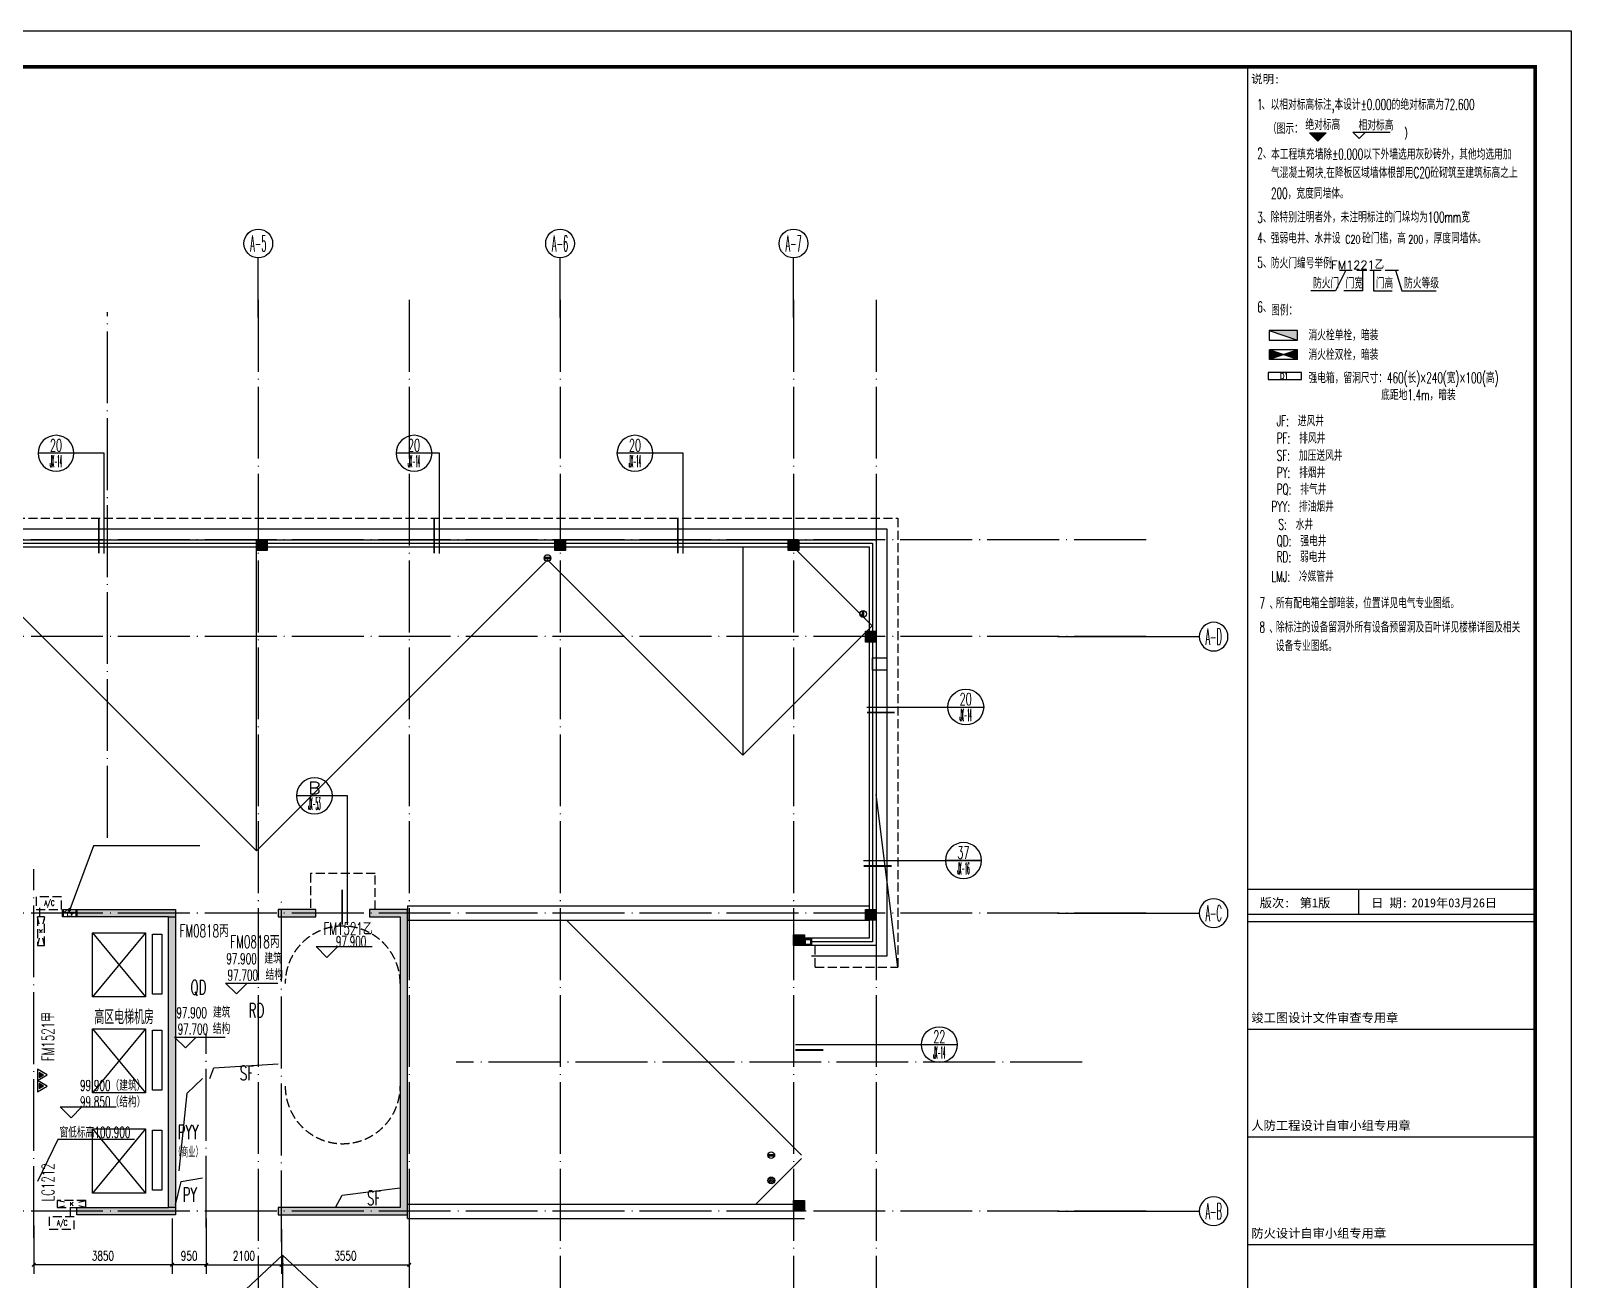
# Model space of a CAD drawing. Extents: x 1980812 to 2578970, y -669191 to 284498.
# Drawn here: x 2022034 to 2064912, y -449112 to -414320 of the extents above; entities that cross this region are included whole.
import ezdxf
from ezdxf.enums import TextEntityAlignment as Align

# ---------------------------------------------------------------- set-up
doc = ezdxf.new("R2010")
doc.units = 0
doc.header["$LTSCALE"] = 1000
doc.header["$MEASUREMENT"] = 0
for name, pattern in [('CONTINOUS', [0]), ('DASH', [0.35, 0.25, -0.1]), ('DOTE', [2.42, 2, -0.2, 0.02, -0.2])]:
    doc.linetypes.add(name, pattern=pattern)
for name, color, linetype in [('&公共文字', 7, 'Continuous'), ('0-立面(轮廓)', 63, 'CONTINOUS'), ('ACS_COM', 7, 'Continuous'), ('AXIS', 3, 'Continuous'), ('AXIS_TEXT', 7, 'Continuous'), ('COLU', 6, 'Continuous'), ('COLU_HATCH', 251, 'Continuous'), ('DIM_ELEV', 3, 'Continuous'), ('DIM_SYMB', 3, 'Continuous'), ('dote', 1, 'DOTE'), ('DQ-L', 2, 'Continuous'), ('DQ2', 2, 'Continuous'), ('EQUIP_地漏', 255, 'Continuous'), ('EQUIP_消火栓', 255, 'Continuous'), ('EQUIP_设备', 102, 'Continuous'), ('EQUIP_雨水斗', 255, 'Continuous'), ('GPSKC', 3, 'Continuous'), ('KT', 11, 'DASH'), ('PUB_DIM', 3, 'Continuous'), ('PUB_TEXT', 7, 'Continuous'), ('STAIR', 2, 'Continuous'), ('TK', 1, 'Continuous'), ('VALVE_喷淋', 255, 'Continuous'), ('VPIPE-雨水', 140, 'Continuous'), ('WALL', 4, 'Continuous'), ('WINDOW', 2, 'Continuous'), ('公共文字', 7, 'Continuous'), ('屋顶柱', 5, 'Continuous'), ('房间名称', 7, 'Continuous'), ('排水', 140, 'Continuous'), ('水1', 6, 'Continuous'), ('百叶', 3, 'Continuous'), ('看线', 66, 'Continuous'), ('空线', 3, 'Continuous'), ('节点', 3, 'Continuous'), ('详细尺寸', 11, 'Continuous'), ('详细标注', 231, 'Continuous'), ('门窗编号', 56, 'Continuous')]:
    doc.layers.add(name, color=color, linetype=linetype)
doc.layers.add('kon', color=40, linetype='Continuous', lineweight=5)
doc.layers.add('暖通-空调-设备', color=150, linetype='Continuous', lineweight=35)
doc.styles.add('-WHFSROMANS', font='ROMANS.shx', dxfattribs={"width": 0.6, "bigfont": 'WHFS.shx'})
doc.styles.add('_HZTXT', font='TXT', dxfattribs={"width": 0.7, "bigfont": 'HZTXT'})
doc.styles.add('_HZTXTW', font='txtw.shx', dxfattribs={"width": 0.7, "bigfont": 'hztxtw.shx'})
doc.styles.add('_ROMANC', font='ROMANC', dxfattribs={"width": 0.6})
doc.styles.add('_TCH_AXIS', font='COMPLEX', dxfattribs={"bigfont": 'GBCBIG'})
doc.styles.add('_TCH_DIM_T3', font='SIMPLEX', dxfattribs={"width": 0.705882, "bigfont": 'GBCBIG'})
doc.styles.add('COMP', font='COMPLEX.shx', dxfattribs={"bigfont": 'hztxt'})
doc.styles.add('COMPLEX', font='COMPLEX')
doc.styles.add('D8', font='txtw.shx', dxfattribs={"width": 0.7, "bigfont": 'hztxtw.shx'})
doc.styles.add('DIM_FONT', font='SIMPLEX', dxfattribs={"width": 0.7, "bigfont": 'GBCBIG'})
doc.styles.add('HZTXTW', font='txtw.shx', dxfattribs={"width": 0.6, "bigfont": 'hztxtw.shx'})
doc.styles.add('SONGTI', font='NSimSun.ttf', dxfattribs={"width": 1.1})
doc.dimstyles.new('_TCH_ARCH&&100', dxfattribs={"dimtxt": 255, "dimasz": 100, "dimexe": 250, "dimexo": 300, "dimgap": 122.5, "dimtad": 1, "dimdec": 0, "dimzin": 0, "dimdsep": 46, "dimtxsty": '_TCH_DIM_T3', "dimblk": 'ARCHTICK', "dimcen": 0.09, "dimclrt": 7, "dimazin": 2, "dimtfac": 1, "dimtdec": 0, "dimtix": 1, "dimtmove": 2, "dimatfit": 3, "dimfxl": 1, "dimtolj": 1, "dimtzin": 0, "dimarcsym": 0})

# ---------------------------------------------------------------- blocks, each defined once
blk = doc.blocks.new('_ArchTick')
at = {"color": 0, "linetype": 'ByBlock', "const_width": 0.4}
blk.add_lwpolyline([(-0.5, -0.5), (0.5, 0.5)], dxfattribs=at)
blk = doc.blocks.new('*D86')
at = {"layer": 'Defpoints', "color": 0, "transparency": 16777216}
for p in [(2025967, -447091), (2026917, -447091), (2025967, -448684)]:
    blk.add_point(p, dxfattribs=at)
at = {"layer": '详细标注', "color": 0, "lineweight": -2, "transparency": 16777216}
for p, q in [((2025967, -447391), (2025967, -448934)), ((2026917, -447391), (2026917, -448934)), ((2026917, -448684), (2025967, -448684))]:
    blk.add_line(p, q, dxfattribs=at)
at = {"layer": '详细标注', "color": 0, "lineweight": -2, "transparency": 16777216, "xscale": 100, "yscale": 100, "zscale": 100}
for p, rotation in [((2025967, -448684), 179.9999999866176), ((2026917, -448684), 359.9999999866177)]:
    blk.add_blockref('_ArchTick', p, dxfattribs=dict(at, rotation=rotation))
at = {"layer": '详细标注', "color": 7, "transparency": 16777216, "insert": (2026442, -448434), "char_height": 255, "attachment_point": 5, "rotation": 360, "style": '_TCH_DIM_T3'}
blk.add_mtext('\\A1;950', dxfattribs=at)
blk = doc.blocks.new('*D87')
at = {"layer": 'Defpoints', "color": 0, "transparency": 16777216}
for p in [(2029017, -447391), (2032567, -447391), (2032567, -448684)]:
    blk.add_point(p, dxfattribs=at)
at = {"layer": '详细标注', "color": 0, "lineweight": -2, "transparency": 16777216}
for p, q in [((2029017, -447691), (2029017, -448934)), ((2032567, -447691), (2032567, -448934)), ((2029017, -448684), (2032567, -448684))]:
    blk.add_line(p, q, dxfattribs=at)
at = {"layer": '详细标注', "color": 0, "lineweight": -2, "transparency": 16777216, "xscale": 100, "yscale": 100, "zscale": 100, "rotation": 180}
blk.add_blockref('_ArchTick', (2029017, -448684), dxfattribs=at)
at = {"layer": '详细标注', "color": 0, "lineweight": -2, "transparency": 16777216, "xscale": 100, "yscale": 100, "zscale": 100}
blk.add_blockref('_ArchTick', (2032567, -448684), dxfattribs=at)
at = {"layer": '详细标注', "color": 7, "transparency": 16777216, "insert": (2030792, -448434), "char_height": 255, "attachment_point": 5, "style": '_TCH_DIM_T3'}
blk.add_mtext('\\A1;3550', dxfattribs=at)
blk = doc.blocks.new('*D88')
at = {"layer": 'Defpoints', "color": 0, "transparency": 16777216}
for p in [(2022117, -447291), (2025967, -447291), (2022117, -448684)]:
    blk.add_point(p, dxfattribs=at)
at = {"layer": '详细标注', "color": 0, "lineweight": -2, "transparency": 16777216}
for p, q in [((2022117, -447591), (2022117, -448934)), ((2025967, -447591), (2025967, -448934)), ((2025967, -448684), (2022117, -448684))]:
    blk.add_line(p, q, dxfattribs=at)
at = {"layer": '详细标注', "color": 0, "lineweight": -2, "transparency": 16777216, "xscale": 100, "yscale": 100, "zscale": 100}
for p, rotation in [((2022117, -448684), 180.000000005958), ((2025967, -448684), 5.958034066111395e-09)]:
    blk.add_blockref('_ArchTick', p, dxfattribs=dict(at, rotation=rotation))
at = {"layer": '详细标注', "color": 7, "transparency": 16777216, "insert": (2024042, -448434), "char_height": 255, "attachment_point": 5, "rotation": 0, "style": '_TCH_DIM_T3'}
blk.add_mtext('\\A1;3850', dxfattribs=at)
blk = doc.blocks.new('屋顶平mian')
at = {"layer": '百叶'}
for p, q in [((14050, 3000), (49200, 3000)), ((49200, 3000), (49200, -8900)), ((49200, -8900), (47100, -8900))]:
    blk.add_line(p, q, dxfattribs=at)
for points in [[(14350, 1230), (14350, 2700), (48900, 2700), (48900, -8600), (46900, -8600)], [(14450, 1230), (14450, 2600), (48800, 2600), (48800, -8500), (47100, -8500)], [(14550, 1230), (14550, 2500), (48700, 2500), (48700, -8400), (46900, -8400)]]:
    blk.add_lwpolyline(points, dxfattribs=at)
for points in [[(46900, -8400), (47100, -8400), (47100, -8600), (46900, -8600)], [(46930, -8430), (47070, -8430), (47070, -8570), (46930, -8570)]]:
    blk.add_lwpolyline(points, close=True, dxfattribs=at)
at = {"layer": '看线', "color": 2, "linetype": 'DASH'}
for p, q in [((13750, 3300), (49500, 3300)), ((49500, 3300), (49500, -9200)), ((47200, -9200), (47200, -8600)), ((47200, -9200), (49500, -9200))]:
    blk.add_line(p, q, dxfattribs=at)
blk = doc.blocks.new('_index')
blk.add_line((-0.5, 0), (0.5, 0))
blk.add_circle((0, 0), 0.5)
at = {"style": 'COMP'}
for tag, width, p, p2 in [('1', 2.333333, (-0.17, 0.05), (0.17, 0.05)), ('-', 1.166667, (-0.17, -0.39), (0.17, -0.39))]:
    blk.add_attdef(tag, text='', height=0.34, dxfattribs=dict(at, width=width)).set_placement(p, p2, align=Align.FIT)
blk = doc.blocks.new('A$C633B0154')
at = {"layer": 'COLU_HATCH'}
h = blk.add_hatch(color=256, dxfattribs=at)
h.dxf.hatch_style = 1
h.paths.add_polyline_path([(850, -8300), (850, -8100), (200, -8100), (200, -8100), (0, -8100), (0, 0), (200, 0), (200, 0), (3400, 0), (3400, 200), (-200, 200), (-200, -8300)])
h.paths.add_polyline_path([(2350, -8100), (2350, -8300), (3350, -8300), (3350, -8100)])
h = blk.add_hatch(color=256, dxfattribs=at)
h.dxf.hatch_style = 1
h.paths.add_polyline_path([(7800, 200), (7800, 0), (10500, 0), (10500, 200)])
h = blk.add_hatch(color=256, dxfattribs=at)
h.dxf.hatch_style = 1
h.paths.add_polyline_path([(15900, 200), (18650, 200), (18650, -8300), (15900, -8300), (15900, -8100), (18450, -8100), (18450, 0), (15900, 0)])
h = blk.add_hatch(color=256, dxfattribs=at)
h.dxf.hatch_style = 1
h.paths.add_polyline_path([(22550, 0), (22550, 200), (21500, 200), (21500, 0)])
h.paths.add_polyline_path([(24050, 200), (24050, 0), (24700, 0), (24700, 0), (24900, 0), (24900, -8100), (24700, -8100), (24700, -8100), (21500, -8100), (21500, -8300), (25100, -8300), (25100, 200)])
h = blk.add_hatch(color=256, dxfattribs=at)
h.dxf.hatch_style = 1
h.paths.add_polyline_path([(7800, -8100), (7800, -8300), (10500, -8300), (10500, -8100)])
at = {"layer": 'COLU'}
for points in [[(850, -8100), (200, -8100), (200, -8100), (0, -8100), (0, 0), (200, 0), (200, 0), (3400, 0), (3400, 200), (-200, 200), (-200, -8300), (850, -8300), (850, -8100)], [(22550, 200), (21500, 200), (21500, 0), (22550, 0), (22550, 200)], [(24050, 0), (24700, 0), (24700, 0), (24900, 0), (24900, -8100), (24700, -8100), (24700, -8100), (21500, -8100), (21500, -8300), (25100, -8300), (25100, 200), (24050, 200), (24050, 0)], [(2350, -8300), (3350, -8300), (3350, -8100), (2350, -8100), (2350, -8300)]]:
    blk.add_lwpolyline(points, dxfattribs=at)
for points in [[(7800, 200), (7800, 0), (10500, 0), (10500, 200)], [(7800, 200), (7800, 0), (10500, 0), (10500, 200)], [(15900, 200), (18650, 200), (18650, -8300), (15900, -8300), (15900, -8100), (18450, -8100), (18450, 0), (15900, 0)], [(15900, 200), (18650, 200), (18650, -8300), (15900, -8300), (15900, -8100), (18450, -8100), (18450, 0), (15900, 0)], [(18650, 0), (18650, -8100), (18450, -8100), (18450, 0)], [(18650, 0), (18650, -8100), (18450, -8100), (18450, 0)], [(7800, -8100), (7800, -8300), (10500, -8300), (10500, -8100)], [(7800, -8100), (7800, -8300), (10500, -8300), (10500, -8100)]]:
    blk.add_lwpolyline(points, close=True, dxfattribs=at)
blk = doc.blocks.new('*D84')
at = {"layer": 'Defpoints', "color": 0, "transparency": 16777216}
for p in [(2026917, -447391), (2029017, -447391), (2029017, -448684)]:
    blk.add_point(p, dxfattribs=at)
at = {"layer": '详细标注', "color": 0, "lineweight": -2, "transparency": 16777216}
for p, q in [((2026917, -447691), (2026917, -448934)), ((2029017, -447691), (2029017, -448934)), ((2026917, -448684), (2029017, -448684))]:
    blk.add_line(p, q, dxfattribs=at)
at = {"layer": '详细标注', "color": 0, "lineweight": -2, "transparency": 16777216, "xscale": 100, "yscale": 100, "zscale": 100, "rotation": 180}
blk.add_blockref('_ArchTick', (2026917, -448684), dxfattribs=at)
at = {"layer": '详细标注', "color": 0, "lineweight": -2, "transparency": 16777216, "xscale": 100, "yscale": 100, "zscale": 100}
blk.add_blockref('_ArchTick', (2029017, -448684), dxfattribs=at)
at = {"layer": '详细标注', "color": 7, "transparency": 16777216, "insert": (2027967, -448434), "char_height": 255, "attachment_point": 5, "style": '_TCH_DIM_T3'}
blk.add_mtext('\\A1;2100', dxfattribs=at)
blk = doc.blocks.new('A$C2F655D11')
at = {"layer": 'GPSKC', "color": 1, "linetype": 'Continuous'}
for p, q in [((0, 0), (700, 240)), ((0, 240), (700, 0)), ((0, 240), (0, 0)), ((0, 240), (700, 240)), ((700, 240), (700, 0)), ((0, 0), (700, 0))]:
    blk.add_line(p, q, dxfattribs=at)
for points in [[(0, 240), (350, 120), (0, 0)], [(700, 240), (350, 120), (700, 0)]]:
    blk.add_solid(points, dxfattribs=at)
blk = doc.blocks.new('A$C4BB60620')
at = {"rotation": 151.0000000006254}
blk.add_blockref('A$C2F655D11', (729, 210), dxfattribs=at)
blk = doc.blocks.new('AUDIT_I_080527205251-1')
at = {"layer": '水1', "linetype": 'Continuous', "xscale": 2.185937503893495, "yscale": 2.185937503893495, "zscale": 2.185937503893495, "rotation": 29.00000005749169}
blk.add_blockref('A$C4BB60620', (845, 17239), dxfattribs=at)
blk = doc.blocks.new('DQ-EL-D1')
at = {"layer": 'DQ2'}
blk.add_lwpolyline([(-230, -50), (230, -50), (230, 50), (-230, 50)], close=True, dxfattribs=at)
at = {"layer": 'DQ2', "style": 'D8', "width": 0.7}
blk.add_text('D1', height=80, dxfattribs=at).set_placement((-8, 0), align=Align.MIDDLE)
blk = doc.blocks.new('平面说明0825')
at = {"layer": 'PUB_DIM'}
blk.add_hatch(color=256, dxfattribs=at).paths.add_polyline_path([(115946555, 22714662), (115946062, 22715155), (115947048, 22715155)])
at = {"layer": '&公共文字'}
for p, q in [((115945351, 22703408), (115943676, 22703408)), ((115943676, 22703408), (115943676, 22702833)), ((115943676, 22703408), (115945351, 22702833)), ((115943676, 22702833), (115945351, 22702833)), ((115945351, 22702833), (115945351, 22703408))]:
    blk.add_line(p, q, dxfattribs=at)
blk.add_solid([(115943676, 22703408, 0), (115945351, 22703408, 0), (115943676, 22703408, 0), (115945351, 22702833, 0)], dxfattribs=at)
at = {"layer": 'PUB_DIM'}
for p, q in [((115946555, 22714662), (115946062, 22715155)), ((115946062, 22715155), (115947048, 22715155)), ((115946555, 22714662), (115947048, 22715155)), ((115948644, 22715194), (115950861, 22715194)), ((115949013, 22714824), (115948644, 22715194)), ((115949013, 22714824), (115949383, 22715194))]:
    blk.add_line(p, q, dxfattribs=at)
at = {"layer": 'PUB_TEXT'}
blk.add_lwpolyline([(115942407, 22718483), (115942407, 22719083), (115943007, 22719083)], dxfattribs=at)
at = {"layer": '公共文字'}
for p, q in [((115947850, 22707003), (115948599, 22707003)), ((115948873, 22707003), (115949476, 22707003)), ((115949646, 22707003), (115950314, 22707003)), ((115950554, 22707003), (115951351, 22707003))]:
    blk.add_line(p, q, dxfattribs=at)
for points in [[(115948224, 22707003), (115947617, 22705771), (115946139, 22705771)], [(115949208, 22707003), (115949208, 22705771), (115948113, 22705771)], [(115949872, 22707003), (115949872, 22705771), (115950967, 22705771)], [(115951178, 22707003), (115951546, 22705771), (115953587, 22705771)]]:
    blk.add_lwpolyline(points, dxfattribs=at)
at = {"layer": '&公共文字', "xscale": 1.095111111140189, "yscale": 1.095111111140189, "zscale": 1.095111111140189}
blk.add_blockref('AUDIT_I_080527205251-1', (115943153, 22682100), dxfattribs=at)
at = {"layer": 'DQ-L', "xscale": 4.266666666666667, "yscale": 4.266666666666667, "zscale": 4.266666666666667}
blk.add_blockref('DQ-EL-D1', (115944603, 22700708), dxfattribs=at)
at = {"layer": '&公共文字'}
for s, height, style, width, p in [(')', 493, '_HZTXTW', 0.7, (115951695, 22714919)), ('C20', 492.8, '_HZTXTW', 0.7, (115948193, 22708581)), ('200', 492.8, '_HZTXTW', 0.7, (115951934, 22708581)), (':', 616, '_HZTXT', 0.8, (115947217, 22707106))]:
    blk.add_text(s, height=height, dxfattribs=dict(at, style=style, width=width)).set_placement(p)
at = {"layer": 'PUB_TEXT', "style": 'HZTXTW', "width": 0.6}
for s, p in [('1', (115942953, 22716519)), ('、', (115943216, 22716519)), ('以相对标高标注,本设计%%P0.000的绝对标高为72.600', (115943756, 22716519)), ('（图示：', (115943599, 22715095)), ('绝对标高', (115945823, 22715321)), ('相对标高', (115948979, 22715297)), ('2', (115942965, 22713619)), ('、', (115943293, 22713619)), ('本工程填充墙除%%P0.000以下外墙选用灰砂砖外，其他均选用加', (115943782, 22713565)), ('气混凝土砌块.在降板区域墙体根部用C20砼砌筑至建筑标高之上', (115943782, 22712470)), ('200，宽度同墙体。', (115943782, 22711243)), ('3', (115942965, 22709811)), ('、', (115943293, 22709811)), ('除特别注明者外，未注明标注的门垛均为100mm宽', (115943768, 22709828)), ('4', (115942965, 22708603)), ('强弱电井、水井设', (115943768, 22708581)), ('砼门槛，高', (115949195, 22708581)), ('，厚度同墙体。', (115952919, 22708581)), ('、', (115943293, 22708603)), ('5', (115942965, 22707126)), ('、', (115943293, 22707126)), ('防火门编号举例', (115943768, 22707106)), ('防火门', (115946276, 22705908)), ('门宽', (115948210, 22705908)), ('门高', (115950006, 22705908)), ('防火等级', (115951683, 22705908)), ('6', (115942965, 22704489)), ('、', (115943293, 22704489)), ('图例：', (115943788, 22704298)), ('消火栓单栓，暗装', (115946006, 22702822)), ('消火栓双栓，暗装', (115946006, 22701664)), ('强电箱，留洞尺寸：460(长)×240(宽)×100(高)', (115946006, 22700281)), ('底距地1.4m，暗装', (115950323, 22699271)), ('JF:  进风井', (115944120, 22697726)), ('PF:  排风井', (115944120, 22696696)), ('SF:  加压送风井', (115944120, 22695669)), ('PY:  排烟井', (115944120, 22694655)), ('PQ:  排气井', (115944120, 22693663)), ('PYY:  排油烟井', (115943810, 22692640)), (' S:  水井', (115943960, 22691571)), ('QD:  强电井', (115944120, 22690593)), ('RD:  弱电井', (115944120, 22689646)), ('LMJ:  冷媒管井', (115943810, 22688483)), ('7', (115943101, 22686905)), ('、', (115943692, 22686856)), ('所有配电箱全部暗装，位置详见电气专业图纸。', (115944070, 22686905)), ('除标注的设备留洞外所有设备预留洞及百叶详见楼梯详图及相关', (115944070, 22685470)), ('8', (115943101, 22685470)), ('、', (115943670, 22685428)), ('设备专业图纸。', (115944070, 22684363))]:
    blk.add_text(s, height=640, dxfattribs=at).set_placement(p)
at = {"layer": 'TK', "style": 'SONGTI'}
blk.add_text('说明:', height=500, dxfattribs=at).set_placement((115942602, 22718100))
at = {"layer": '公共文字', "style": 'HZTXTW'}
blk.add_text(' FM1221乙', height=492.8, dxfattribs=at).set_placement((115947018, 22707063))
blk = doc.blocks.new('灭火器')
at = {"layer": 'VALVE_喷淋'}
for points in [[(-87, 50), (-156, 170), (-225, 50)], [(225, 50), (156, 170), (87, 50)]]:
    blk.add_hatch(color=8, dxfattribs=at).paths.add_polyline_path(points)
at = {"layer": 'EQUIP_消火栓'}
for p, q in [((-156, 270), (-312, 0)), ((-156, 170), (-225, 50)), ((-225, 50), (-87, 50)), ((0, 0), (-156, 270)), ((-87, 50), (-156, 170)), ((156, 270), (0, 0)), ((0, 0), (312, 0)), ((156, 170), (87, 50)), ((87, 50), (225, 50)), ((312, 0), (156, 270)), ((225, 50), (156, 170)), ((-312, 0), (0, 0))]:
    blk.add_line(p, q, dxfattribs=at)
blk = doc.blocks.new('$TwtSys$00000139')
at = {"color": 7}
for p, q in [((-19, 92, 0), (-19, -92, 0)), ((19, 92, 0), (19, -92, 0))]:
    blk.add_line(p, q, dxfattribs=at)
blk.add_circle((0, 0, 0), 93.8)
blk = doc.blocks.new('$TwtSys$00000141')
for p, q in [((-94, 8), (-10, 92)), ((-94, 8), (-10, 92)), ((-87, -35), (35, 87)), ((-87, -35), (35, 87)), ((-66, -66), (66, 66)), ((-66, -66), (66, 66)), ((-32, -87), (88, 33)), ((-32, -87), (88, 33)), ((11, -92), (92, -11)), ((11, -92), (92, -11))]:
    blk.add_line(p, q)
blk.add_circle((0, 0), 94)
blk.add_circle((0, 0), 94)
blk = doc.blocks.new('A$C5E1E5499')
at = {"layer": 'EQUIP_设备', "color": 255}
blk.add_lwpolyline([(49200, -589), (49200, -938), (48800, -938), (48800, -589)], close=True, dxfattribs=at)
at = {"layer": 'EQUIP_地漏'}
blk.add_blockref('$TwtSys$00000141', (45980, -15143), dxfattribs=at)
at = {"layer": 'EQUIP_消火栓', "rotation": 270}
blk.add_blockref('灭火器', (25550, -12360), dxfattribs=at)
at = {"layer": 'EQUIP_雨水斗'}
for p, rotation in [((39751, 2187), 269.9999772101841), ((48538, 633), 179.999977210184), ((45979, -14438), 90)]:
    blk.add_blockref('$TwtSys$00000139', p, dxfattribs=dict(at, rotation=rotation))
blk = doc.blocks.new('A$C0C451D3D')
at = {"layer": 'ACS_COM'}
blk.add_lwpolyline([(0, 0), (398, 0), (398, -200), (0, -200)], close=True, dxfattribs=at)
at = {"layer": 'kon', "color": 1, "ltscale": 5}
for p, q in [((28, 0), (368, 0)), ((28, -200), (368, -200)), ((30, -200), (30, 0)), ((30, 0), (370, 0)), ((30, -200), (370, -200)), ((200, -70), (200, -96)), ((370, 0), (370, -200))]:
    blk.add_line(p, q, dxfattribs=at)
at = {"layer": 'kon', "color": 1, "ltscale": 5, "flags": 128}
for points in [[(30, -70), (150, -5), (200, -70)], [(370, -70), (250, -136), (200, -70)]]:
    blk.add_lwpolyline(points, close=True, dxfattribs=at)
at = {"layer": 'kon', "color": 1, "ltscale": 5}
blk.add_lwpolyline([(140, -96), (140, -188), (261, -188), (261, -96)], close=True, dxfattribs=at)
blk = doc.blocks.new('A$C3A0D4C3E')
at = {"layer": 'COLU_HATCH'}
h = blk.add_hatch(color=8, dxfattribs=at)
h.dxf.hatch_style = 1
h.paths.add_polyline_path([(31650, 2700), (31950, 2700), (31950, 2400), (31650, 2400)])
h = blk.add_hatch(color=8, dxfattribs=at)
h.dxf.hatch_style = 1
h.paths.add_polyline_path([(39950, 2700), (40250, 2700), (40250, 2400), (39950, 2400)])
h = blk.add_hatch(color=8, dxfattribs=at)
h.dxf.hatch_style = 1
h.paths.add_polyline_path([(46450, 2700), (46750, 2700), (46750, 2400), (46450, 2400)])
h = blk.add_hatch(color=8, dxfattribs=at)
h.dxf.hatch_style = 1
h.paths.add_polyline_path([(48600, 150), (48900, 150), (48900, -150), (48600, -150)])
h = blk.add_hatch(color=8, dxfattribs=at)
h.dxf.hatch_style = 1
h.paths.add_polyline_path([(48600, -7600), (48900, -7600), (48900, -7900), (48600, -7900)])
h = blk.add_hatch(color=8, dxfattribs=at)
h.dxf.hatch_style = 1
h.paths.add_polyline_path([(46600, -8300), (46900, -8300), (46900, -8600), (46600, -8600)])
h = blk.add_hatch(color=8, dxfattribs=at)
h.dxf.hatch_style = 1
h.paths.add_polyline_path([(46600, -15700), (46900, -15700), (46900, -16000), (46600, -16000)])
at = {"layer": '屋顶柱'}
for points in [[(31650, 2700), (31950, 2700), (31950, 2400), (31650, 2400), (31650, 2700)], [(39950, 2700), (40250, 2700), (40250, 2400), (39950, 2400), (39950, 2700)], [(46450, 2700), (46750, 2700), (46750, 2400), (46450, 2400), (46450, 2700)], [(48600, 150), (48900, 150), (48900, -150), (48600, -150), (48600, 150)], [(48600, -7600), (48900, -7600), (48900, -7900), (48600, -7900), (48600, -7600)], [(46600, -8300), (46900, -8300), (46900, -8600), (46600, -8600), (46600, -8300)], [(46600, -15700), (46900, -15700), (46900, -16000), (46600, -16000), (46600, -15700)]]:
    blk.add_lwpolyline(points, dxfattribs=at)
blk = doc.blocks.new('_AXISO')
blk.add_circle((0, 0), 0.5)
at = {"layer": 'AXIS_TEXT', "style": 'COMPLEX', "width": 1.041667}
blk.add_attdef('A', text='', height=0.56, dxfattribs=at).set_placement((-0.25, -0.28), (0.25, -0.28), align=Align.FIT)
blk = doc.blocks.new('A$C7B170064')
at = {"layer": 'KT'}
for p, q in [((50, 724), (0, 925)), ((200, 925), (150, 724)), ((50, 327), (0, 125)), ((200, 125), (150, 327))]:
    blk.add_line(p, q, dxfattribs=at)
blk.add_lwpolyline([(0, 925), (0, 125), (200, 125), (200, 925)], close=True, dxfattribs=at)
at = {"layer": 'KT', "style": '_ROMANC', "oblique": 0, "width": 1.2}
blk.add_text('K', height=100, rotation=90, dxfattribs=at).set_placement((148, 473))
at = {"layer": 'KT', "style": 'DIM_FONT', "oblique": 0, "width": 0.6, "flags": 9}
for tag in ['XSIZE', 'YSIZE']:
    blk.add_attdef(tag, (200, 125), '', height=0.5, rotation=90, dxfattribs=at)
blk = doc.blocks.new('A$C3893296D')
at = {"layer": 'KT', "linetype": 'DASH'}
for p, q in [((900, 300), (200, 300)), ((200, 300), (200, -50)), ((900, -50), (900, 300)), ((200, -50), (900, -50))]:
    blk.add_line(p, q, dxfattribs=at)
at = {"layer": 'KT', "linetype": 'DASH', "style": '-WHFSROMANS', "width": 0.6}
blk.add_text('A/C', height=150.1, rotation=180, dxfattribs=at).set_placement((681, 194, 0))

msp = doc.modelspace()

# ---------------------------------------------------------------- hatches: boundary and pattern name
at = {"layer": 'COLU_HATCH'}
h = msp.add_hatch(color=256, dxfattribs=at)
h.dxf.hatch_style = 1
h.paths.add_polyline_path([(2026066.5, -438990.9), (2026066.5, -447090.9), (2025866.5, -447090.9), (2025866.5, -438990.9)])

# ---------------------------------------------------------------- linework, layer by layer
at = {"layer": 'AXIS'}
for p, q in [((2028366.5, -422304.4), (2028366.5, -420642.7)), ((2036766.5, -422304.4), (2036766.5, -420642.7)), ((2043266.5, -422304.4), (2043266.5, -420642.7)), ((2050610.3, -431190.9), (2054559.1, -431190.9)), ((2050610.3, -438890.9), (2054559.1, -438890.9)), ((2050610.3, -447190.9), (2054559.1, -447190.9))]:
    msp.add_line(p, q, dxfattribs=at)
at = {"layer": 'COLU'}
msp.add_lwpolyline([(2026066.5, -438990.9), (2026066.5, -447090.9), (2025866.5, -447090.9), (2025866.5, -438990.9)], close=True, dxfattribs=at)
at = {"layer": 'DIM_ELEV'}
for p, q in [((2030278.1, -440123), (2029978.1, -439823)), ((2029978.1, -439823), (2031533.9, -439823)), ((2030278.1, -440123), (2030578.1, -439823)), ((2027755.9, -441141.2), (2027455.9, -440841.2)), ((2027455.9, -440841.2), (2028911.2, -440841.2)), ((2027755.9, -441141.2), (2028055.9, -440841.2)), ((2026338.6, -442643.6), (2026038.6, -442343.6)), ((2026038.6, -442343.6), (2027442.1, -442343.6)), ((2026338.6, -442643.6), (2026638.6, -442343.6)), ((2023155.8, -444587), (2022855.8, -444287)), ((2022855.8, -444287), (2024411.7, -444287)), ((2023155.8, -444587), (2023455.8, -444287))]:
    msp.add_line(p, q, dxfattribs=at)
at = {"layer": 'DIM_ELEV', "color": 7}
for p, q in [((2022783.1, -445193.5), (2022216.5, -446366.3)), ((2024918.1, -445193.5), (2022783.1, -445193.5))]:
    msp.add_line(p, q, dxfattribs=at)
at = {"layer": 'DIM_SYMB'}
msp.add_lwpolyline([(2026735, -437017.1), (2023782, -437017.1), (2023116.5, -438790.9)], dxfattribs=at)
at = {"layer": 'DIM_SYMB', "const_width": 46.7}
msp.add_lwpolyline([(2023130, -438770.6, 1), (2023107, -438811.2, 1)], format="xyb", close=True, dxfattribs=at)
at = {"layer": 'dote'}
for p, q in [((2028366.5, -421813.7), (2028366.5, -463914.6)), ((2032566.5, -421813.7), (2032566.5, -462916)), ((2036766.5, -421813.7), (2036766.5, -463914.6)), ((2043266.5, -421813.7), (2043266.5, -463914.6)), ((2045566.5, -421813.7), (2045566.5, -463914.6)), ((2024166.5, -436790.9), (2024166.5, -422160)), ((2053077.2, -428490.9), (1988210.3, -428490.9)), ((2053079.9, -431190.9), (1988213, -431190.9)), ((2022116.5, -447934.1), (2022116.5, -437668.1)), ((2029016.5, -448056.7), (2029016.5, -438400.1)), ((2053079.9, -438890.9), (1988213, -438890.9)), ((2026916.5, -447648.1), (2026916.5, -442246.1)), ((2051298, -443040.9), (2033875.2, -443040.9)), ((2053079.9, -447190.9), (1988213, -447190.9))]:
    msp.add_line(p, q, dxfattribs=at)
at = {"layer": 'KT'}
for p, q in [((2022287, -438990.9), (2022287, -438736.1)), ((2023138.5, -447345.5), (2023138.5, -447090.9))]:
    msp.add_line(p, q, dxfattribs=at)
at = {"layer": 'STAIR', "linetype": 'DASH'}
for centre, start, end in [((2030716.5, -440850.9), 0, 180), ((2030716.5, -443710.9), 180, 360)]:
    msp.add_arc(centre, 1600, start, end, dxfattribs=at)
at = {"layer": 'TK'}
for p, q in [((2055912.3, -472720.1), (2055912.3, -415320.1)), ((2063912.3, -472720.1), (2063912.3, -415320.1)), ((2055912.3, -438220.1), (2063912.3, -438220.1)), ((2058999.7, -438920.1), (2058999.7, -438220.1)), ((2055912.3, -438920.1), (2063912.3, -438920.1)), ((2055912.3, -439120.1), (2063912.3, -439120.1)), ((2055912.3, -442120.1), (2063912.3, -442120.1)), ((2055912.3, -445120.1), (2063912.3, -445120.1)), ((2055912.3, -448120.1), (2063912.3, -448120.1))]:
    msp.add_line(p, q, dxfattribs=at)
msp.add_lwpolyline([(1980812.3, -414320.1), (2064912.3, -414320.1), (2064912.3, -473720.1), (1980812.3, -473720.1)], close=True, dxfattribs=at)
at = {"layer": 'TK', "const_width": 100}
msp.add_lwpolyline([(2063912.3, -472720.1), (2063912.3, -415320.1), (1983312.3, -415320.1), (1983312.3, -472720.1)], close=True, dxfattribs=at)
at = {"layer": 'VPIPE-雨水'}
for p, q in [((2032516.5, -438690.9), (2045366.5, -438690.9)), ((2032516.5, -438690.9), (2032516.5, -439090.9)), ((2032516.5, -439090.9), (2045366.5, -439090.9)), ((2032516.5, -446990.9), (2043566.5, -446990.9)), ((2032516.5, -447390.9), (2032516.5, -446990.9)), ((2032516.5, -447390.9), (2043566.5, -447390.9))]:
    msp.add_line(p, q, dxfattribs=at)
at = {"layer": 'WINDOW', "linetype": 'DASH'}
for p, q in [((2031616.5, -437790.9), (2029816.5, -437790.9)), ((2029816.5, -437790.9), (2029816.5, -438790.9)), ((2031616.5, -438790.9), (2031616.5, -437790.9))]:
    msp.add_line(p, q, dxfattribs=at)
at = {"layer": 'WINDOW', "color": 1}
for p, q in [((2025227, -439435.2), (2023751.7, -441223.6)), ((2023751.7, -439435.2), (2025227, -441223.6)), ((2025227, -442109.9), (2023751.7, -443898.3)), ((2023751.7, -442109.9), (2025227, -443898.3)), ((2025227, -444895.9), (2023751.7, -446684.3)), ((2023751.7, -444895.9), (2025227, -446684.3))]:
    msp.add_line(p, q, dxfattribs=at)
for points in [[(2023751.7, -439435.2), (2025227, -439435.2), (2025227, -441223.6), (2023751.7, -441223.6)], [(2025423.1, -439471.9), (2025680.7, -439471.9), (2025680.7, -441143.9), (2025423.1, -441143.9)], [(2023751.7, -442109.9), (2025227, -442109.9), (2025227, -443898.3), (2023751.7, -443898.3)], [(2025423.1, -442146.7), (2025680.7, -442146.7), (2025680.7, -443818.7), (2025423.1, -443818.7)], [(2023751.7, -444895.9), (2025227, -444895.9), (2025227, -446684.3), (2023751.7, -446684.3)], [(2025423.1, -444932.7), (2025680.7, -444932.7), (2025680.7, -446604.7), (2025423.1, -446604.7)]]:
    msp.add_lwpolyline(points, close=True, dxfattribs=at)
at = {"layer": '排水'}
for p, q in [((2028313.1, -437156.9, 0), (2028313.1, -428690.9)), ((2041857.4, -428690.9, 0), (2041857.4, -434492.7, 0)), ((2043258.4, -428690.9, 0), (2045458.9, -430891.4, 0)), ((2020216.5, -429060.3, 0), (2028313.1, -437156.9, 0)), ((2036417.5, -429052.6, 0), (2028313.1, -437156.9, 0)), ((2036417.4, -429052.6, 0), (2041857.4, -434492.7, 0)), ((2041857.4, -434492.7, 0), (2045458.9, -430891.2, 0)), ((2043485, -445630.1), (2036945.8, -439090.9)), ((2043485, -445724.4), (2042218.6, -446990.9)), ((2020216.5, -456639), (2029037.2, -448418.2)), ((2037116.4, -455897.4, 0), (2029037.2, -448418.2, 0)), ((2029037.2, -448418.2, 0), (2029037.2, -455520.9))]:
    msp.add_line(p, q, dxfattribs=at)
at = {"layer": '看线', "color": 2}
msp.add_line((2046166.5, -440390.9), (2045566.5, -435590.9), dxfattribs=at)
at = {"layer": '空线'}
for points in [[(2027016.5, -443490.9), (2027129.1, -443195.9), (2028916.5, -443090.9)], [(2026166.5, -446065.9), (2026386.2, -443904.7), (2026816.5, -443490.9)], [(2026066.5, -447015.9), (2026218, -446362.3), (2026816.5, -446265.9)], [(2030516.5, -447090.9), (2030702.4, -446742.8), (2032316.5, -446540.9)]]:
    msp.add_lwpolyline(points, dxfattribs=at)
at = {"layer": '节点'}
for p, q in [((2024080.6, -426085.2), (2023236.1, -426085.2)), ((2024080.6, -428874.6), (2024080.6, -426085.2)), ((2033410.1, -426085.2), (2032565.6, -426085.2)), ((2033410.1, -428874.6), (2033410.1, -426085.2)), ((2040195.6, -426085.2), (2039351.1, -426085.2)), ((2040195.6, -428874.6), (2040195.6, -426085.2)), ((2045306, -433151.6), (2048558.7, -433151.6)), ((2030851, -435625.1), (2030006.5, -435625.1)), ((2030851, -439214.6), (2030851, -435625.1)), ((2045216.1, -437426.3), (2048468.8, -437426.3)), ((2043319.3, -442553), (2047824.7, -442553))]:
    msp.add_line(p, q, dxfattribs=at)
at = {"layer": '节点', "ltscale": 0.5, "const_width": 50}
for points in [[(2023930.6, -428874.6), (2023930.6, -427898.1)], [(2033260.1, -428874.6), (2033260.1, -427898.1)], [(2040045.6, -428874.6), (2040045.6, -427898.1)], [(2045306, -433301.6), (2046084, -433301.6)], [(2045216.1, -437576.3), (2045994.1, -437576.3)], [(2030701, -439214.6), (2030701, -438238.1)], [(2043319.3, -442703), (2044097.3, -442703)]]:
    msp.add_lwpolyline(points, dxfattribs=at)

# ---------------------------------------------------------------- block references
at = {"layer": '0-立面(轮廓)', "xscale": 0.46875, "yscale": 0.46875, "zscale": 0.46875}
msp.add_blockref('平面说明0825', (-52292091, -11064890.2), dxfattribs=at)
at = {"layer": 'AXIS'}
ref = msp.add_blockref('_AXISO', (2028366.5, -420242.7), dxfattribs=dict(at, xscale=800, yscale=800, zscale=800))
ref.add_attrib('A', 'A-5', dxfattribs={"layer": 'AXIS_TEXT', "height": 452.55, "style": '_TCH_AXIS', "width": 0.344262}).set_placement((2028140.2, -420469), (2028592.8, -420469), align=Align.FIT)
ref = msp.add_blockref('_AXISO', (2036766.5, -420242.7), dxfattribs=dict(at, xscale=800, yscale=800, zscale=800))
ref.add_attrib('A', 'A-6', dxfattribs={"layer": 'AXIS_TEXT', "height": 452.55, "style": '_TCH_AXIS', "width": 0.344262}).set_placement((2036540.2, -420469), (2036992.8, -420469), align=Align.FIT)
ref = msp.add_blockref('_AXISO', (2043266.5, -420242.7), dxfattribs=dict(at, xscale=800, yscale=800, zscale=800))
ref.add_attrib('A', 'A-7', dxfattribs={"layer": 'AXIS_TEXT', "height": 452.55, "style": '_TCH_AXIS', "width": 0.344262}).set_placement((2043040.2, -420469), (2043492.8, -420469), align=Align.FIT)
ref = msp.add_blockref('_AXISO', (2054959.1, -431190.9), dxfattribs=dict(at, xscale=-800, yscale=800, zscale=800))
ref.add_attrib('A', 'A-D', dxfattribs={"layer": 'AXIS_TEXT', "height": 452.55, "style": '_TCH_AXIS', "width": 0.328125}).set_placement((2054732.8, -431417.2), (2055185.4, -431417.2), align=Align.FIT)
ref = msp.add_blockref('_AXISO', (2054959.1, -438890.9), dxfattribs=dict(at, xscale=-800, yscale=800, zscale=800))
ref.add_attrib('A', 'A-C', dxfattribs={"layer": 'AXIS_TEXT', "height": 452.55, "style": '_TCH_AXIS', "width": 0.33871}).set_placement((2054732.8, -439117.2), (2055185.4, -439117.2), align=Align.FIT)
ref = msp.add_blockref('_AXISO', (2054959.1, -447190.9), dxfattribs=dict(at, xscale=-800, yscale=800, zscale=800))
ref.add_attrib('A', 'A-B', dxfattribs={"layer": 'AXIS_TEXT', "height": 452.55, "style": '_TCH_AXIS', "width": 0.328125}).set_placement((2054732.8, -447417.2), (2055185.4, -447417.2), align=Align.FIT)
at = {"layer": 'EQUIP_地漏'}
msp.add_blockref('A$C5E1E5499', (1996666.5, -431190.9), dxfattribs=at)
at = {"layer": 'KT'}
for name, p, rotation in [('A$C3893296D', (2023087.5, -438490.9), 180.0000000050692), ('A$C7B170064', (2022644.7, -446890.8), 270), ('A$C3893296D', (2023445.5, -447395.5), 180.0000000050692)]:
    msp.add_blockref(name, p, dxfattribs=dict(at, rotation=rotation))
msp.add_blockref('A$C7B170064', (2022216.5, -439915.9), dxfattribs=at)
at = {"layer": 'WALL'}
for name, p in [('A$C3A0D4C3E', (1996666.5, -431190.9)), ('A$C633B0154', (2007416.5, -438990.9))]:
    msp.add_blockref(name, p, dxfattribs=at)
at = {"layer": '暖通-空调-设备'}
msp.add_blockref('A$C0C451D3D', (2022918.5, -438790.9), dxfattribs=at)
at = {"layer": '节点', "ltscale": 0.5}
ref = msp.add_blockref('_index', (2022736.1, -426085.2), dxfattribs=dict(at, xscale=-1000.000000050349, yscale=1000.000000050349, zscale=1000.000000050349))
ref.add_attrib('1', '20', dxfattribs={"layer": '0', "height": 340, "style": 'COMP', "width": 0.617647}).set_placement((2022566.1, -426035.2), (2022906.1, -426035.2), align=Align.FIT)
ref.add_attrib('-', 'JX-14', dxfattribs={"layer": '0', "height": 340, "style": 'COMP', "width": 0.228261}).set_placement((2022566.1, -426475.2), (2022906.1, -426475.2), align=Align.FIT)
ref = msp.add_blockref('_index', (2032702.6, -426085.2), dxfattribs=dict(at, xscale=-1000.000000050349, yscale=1000.000000050349, zscale=1000.000000050349))
ref.add_attrib('1', '20', dxfattribs={"layer": '0', "height": 340, "style": 'COMP', "width": 0.617647}).set_placement((2032532.6, -426035.2), (2032872.6, -426035.2), align=Align.FIT)
ref.add_attrib('-', 'JX-14', dxfattribs={"layer": '0', "height": 340, "style": 'COMP', "width": 0.228261}).set_placement((2032532.6, -426475.2), (2032872.6, -426475.2), align=Align.FIT)
ref = msp.add_blockref('_index', (2038851.1, -426085.2), dxfattribs=dict(at, xscale=-1000.000000050349, yscale=1000.000000050349, zscale=1000.000000050349))
ref.add_attrib('1', '20', dxfattribs={"layer": '0', "height": 340, "style": 'COMP', "width": 0.617647}).set_placement((2038681.1, -426035.2), (2039021.1, -426035.2), align=Align.FIT)
ref.add_attrib('-', 'JX-14', dxfattribs={"layer": '0', "height": 340, "style": 'COMP', "width": 0.228261}).set_placement((2038681.1, -426475.2), (2039021.1, -426475.2), align=Align.FIT)
ref = msp.add_blockref('_index', (2048058.7, -433151.6), dxfattribs=dict(at, xscale=1000.000000050349, yscale=1000.000000050349, zscale=1000.000000050349))
ref.add_attrib('1', '20', dxfattribs={"layer": '0', "height": 340, "rotation": 360, "style": 'COMP', "width": 0.617647}).set_placement((2047888.7, -433101.6), (2048228.7, -433101.6), align=Align.FIT)
ref.add_attrib('-', 'JX-14', dxfattribs={"layer": '0', "height": 340, "style": 'COMP', "width": 0.228261}).set_placement((2047888.7, -433541.6), (2048228.7, -433541.6), align=Align.FIT)
ref = msp.add_blockref('_index', (2029928.7, -435625.1), dxfattribs=dict(at, xscale=-1000.000000050349, yscale=1000.000000050349, zscale=1000.000000050349))
ref.add_attrib('1', 'B', dxfattribs={"layer": '0', "height": 340, "style": 'COMP', "width": 1.235294}).set_placement((2029758.7, -435575.1), (2030098.7, -435575.1), align=Align.FIT)
ref.add_attrib('-', 'JX-53', dxfattribs={"layer": '0', "height": 340, "style": 'COMP', "width": 0.221053}).set_placement((2029758.7, -436015.1), (2030098.7, -436015.1), align=Align.FIT)
ref = msp.add_blockref('_index', (2047995.6, -437426.3), dxfattribs=dict(at, xscale=-1000.000000050349, yscale=1000.000000050349, zscale=1000.000000050349))
ref.add_attrib('1', '37', dxfattribs={"layer": '0', "height": 340, "style": 'COMP', "width": 0.636364}).set_placement((2047825.6, -437376.3), (2048165.6, -437376.3), align=Align.FIT)
ref.add_attrib('-', 'JX-16', dxfattribs={"layer": '0', "height": 340, "style": 'COMP', "width": 0.233333}).set_placement((2047825.6, -437816.3), (2048165.6, -437816.3), align=Align.FIT)
ref = msp.add_blockref('_index', (2047324.7, -442553), dxfattribs=dict(at, xscale=1000.000000050349, yscale=1000.000000050349, zscale=1000.000000050349))
ref.add_attrib('1', '22', dxfattribs={"layer": '0', "height": 340, "rotation": 360, "style": 'COMP', "width": 0.617647}).set_placement((2047154.7, -442503), (2047494.7, -442503), align=Align.FIT)
ref.add_attrib('-', 'JX-14', dxfattribs={"layer": '0', "height": 340, "style": 'COMP', "width": 0.228261}).set_placement((2047154.7, -442943), (2047494.7, -442943), align=Align.FIT)
at = {"layer": '详细尺寸'}
msp.add_blockref('屋顶平mian', (1996666.5, -431190.9), dxfattribs=at)

# ---------------------------------------------------------------- texts
at = {"layer": 'DIM_ELEV', "color": 7, "style": 'HZTXTW', "width": 0.6}
for s, p in [('97.900', (2030526.4, -439831.8)), ('97.900', (2027475.8, -440311.8)), ('建筑', (2028534.8, -440298.1, 0)), ('97.700', (2027510.6, -440767.3)), ('结构', (2028569.6, -440753.6, 0)), ('97.900', (2026086.2, -441814.2)), ('建筑', (2027103.8, -441800.5, 0)), ('97.700', (2026121, -442269.7)), ('结构', (2027100.5, -442256, 0)), ('99.900（建筑）', (2023404.1, -443838.4)), ('99.850（结构）', (2023404.1, -444295.7))]:
    msp.add_text(s, height=300, dxfattribs=at).set_placement(p)
msp.add_text('窗低标高100.900', height=300, dxfattribs=at).set_placement((2023819.3, -444993.5), align=Align.MIDDLE_CENTER)
at = {"layer": 'TK', "style": 'SONGTI'}
for s, p in [('版次:', (2056240.3, -438728.6)), ('日 期:', (2059344.2, -438728.6)), ('竣工图设计文件审查专用章', (2056009.9, -441928.6)), ('人防工程设计自审小组专用章', (2056009.9, -444928.6)), ('防火设计自审小组专用章', (2056009.9, -447928.6))]:
    msp.add_text(s, height=250, dxfattribs=at).set_placement(p)
at = {"layer": 'TK', "color": 4, "style": 'SONGTI'}
for s, p in [('第1版', (2057356.3, -438728.6)), ('2019年03月26日', (2060469.2, -438728.6))]:
    msp.add_text(s, height=250, dxfattribs=at).set_placement(p)
at = {"layer": '房间名称', "style": 'HZTXTW', "width": 0.6}
for s, p in [('QD', (2026701.3, -440959.2)), ('高区电梯机房', (2024631.6, -441784.3)), ('RD', (2028313.8, -441598.9)), ('SF', (2028047.6, -443346.5)), ('PYY', (2026412.5, -444986.6)), ('PY', (2026458.9, -446733.1)), ('SF', (2031585.3, -446825.9))]:
    msp.add_text(s, height=400, rotation=0.00057, dxfattribs=at).set_placement(p, align=Align.MIDDLE_CENTER)
at = {"layer": '房间名称', "style": 'HZTXTW', "width": 0.5}
msp.add_text('（商业）', height=300, dxfattribs=at).set_placement((2026417.5, -445543), align=Align.MIDDLE_CENTER)
at = {"layer": '门窗编号', "style": 'HZTXTW', "width": 0.6}
for s, p in [('FM0818丙 ', (2026932.6, -439386.5)), ('FM1521乙 ', (2030936.7, -439322)), ('FM0818丙 ', (2028347, -439686.6))]:
    msp.add_text(s, height=350, dxfattribs=at).set_placement(p, align=Align.MIDDLE_CENTER)
for s, p in [('FM1521甲 ', (2022512.4, -442258.2, 400)), ('LC1212', (2022512.4, -446385.1, 400))]:
    msp.add_text(s, height=350, rotation=90, dxfattribs=at).set_placement(p, align=Align.MIDDLE_CENTER)

# ---------------------------------------------------------------- dimensions: what is measured, and where the dimension line sits
at = {"layer": '详细标注'}
for p1, p2, distance, picture, middle in [((2026916.5, -447090.9), (2025966.5, -447090.9), 1593, '*D86', (2026441.5, -448433.9)), ((2025966.5, -447290.9), (2022116.5, -447290.9), 1393, '*D88', (2024041.5, -448433.9)), ((2026916.5, -447390.9), (2029016.5, -447390.9), -1293, '*D84', (2027966.5, -448433.9)), ((2029016.5, -447390.9), (2032566.5, -447390.9), -1293, '*D87', (2030791.5, -448433.9))]:
    dim = msp.add_aligned_dim(p1=p1, p2=p2, distance=distance, dimstyle='_TCH_ARCH&&100', override={"dimfxl": 150}, dxfattribs=at)
    dim.commit()
    dim.dimension.update_dxf_attribs({"geometry": picture, "text_midpoint": middle})

doc.saveas('drawing.dxf')
